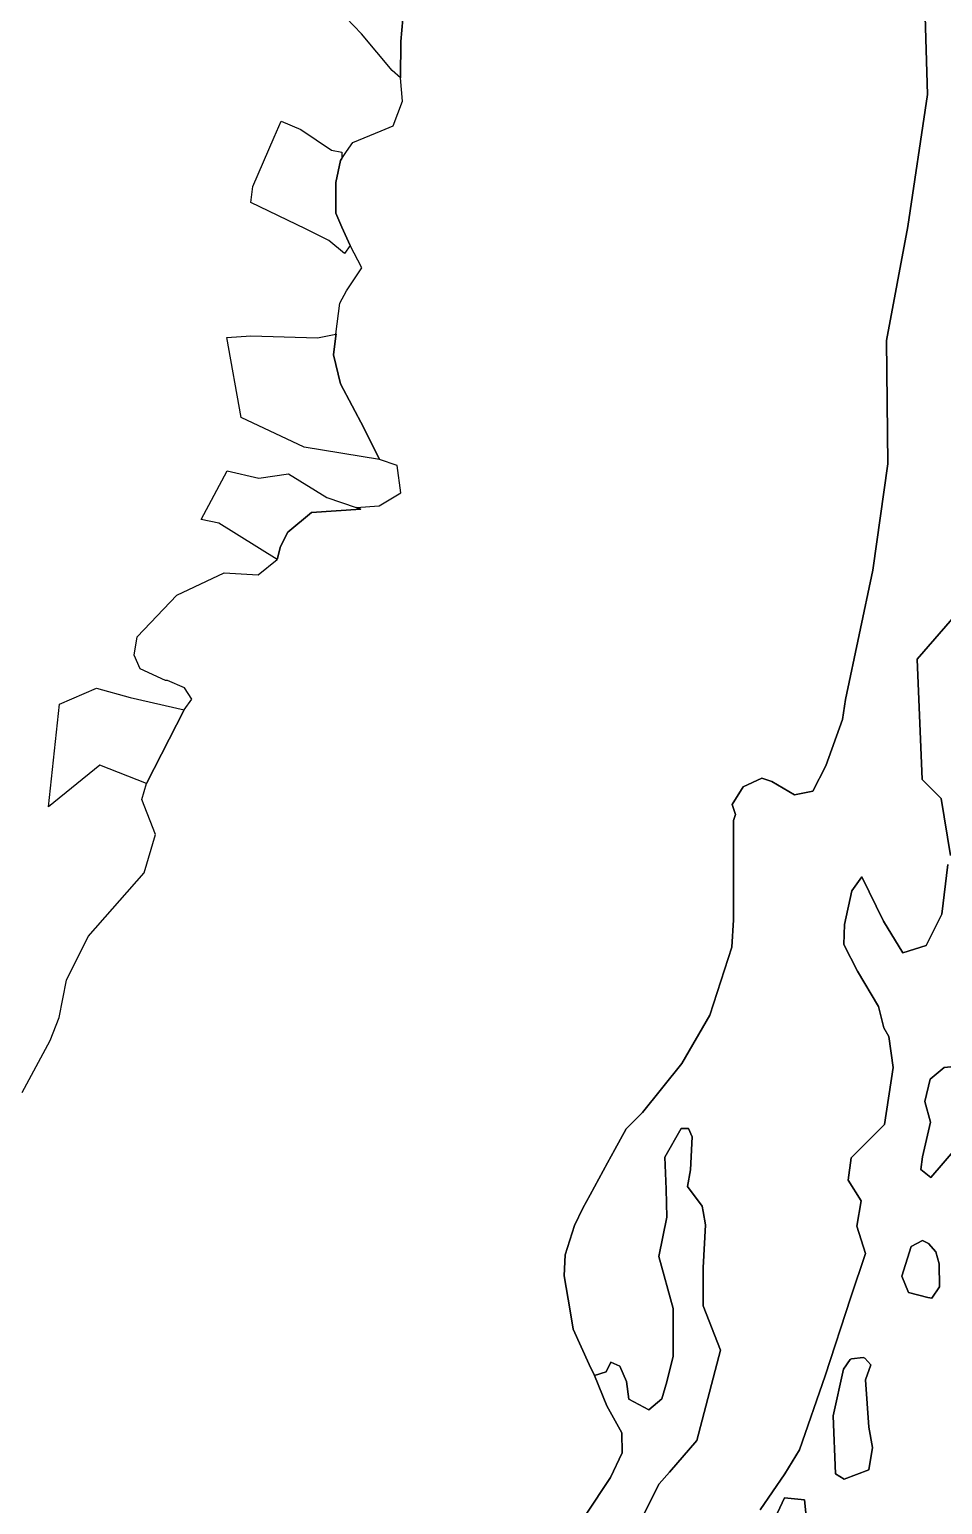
# Model space of a CAD drawing. Header units: inches. Extents: x 288635 to 1232953, y 676945 to 1655780.
# Drawn here: x 491495 to 501024, y 1452679 to 1468085 of the extents above; entities that cross this region are included whole.
import ezdxf

# ---------------------------------------------------------------- set-up
doc = ezdxf.new("R2010")
doc.units = ezdxf.units.IN
doc.header["$MEASUREMENT"] = 0

msp = doc.modelspace()

# ---------------------------------------------------------------- linework, layer by layer
at = {"color": 1}
for points in [[(495370.7606, 1467958.9366), (495367.4732, 1467581.1847), (495281.2314, 1467658.3714), (494959.2798, 1468040.2168), (494720.5193, 1468289.1373), (494502.0788, 1468497.4177), (494090.8359, 1468723.779), (494416.2733, 1469277.0225), (494786.1298, 1469184.5846), (494954.1997, 1469142.579), (495187.8802, 1468969.8587), (495467.179, 1468696.4606), (495518.0809, 1468659.978), (495401.2406, 1468314.5373), (495370.7606, 1467958.9366)], [(494841.4104, 1465829.2469), (494782.3261, 1465744.8989), (494617.6707, 1465882.2444), (494375.9253, 1466003.1327), (493803.6152, 1466276.7489), (493825.7104, 1466446.1455), (494048.5863, 1466960.0866), (494121.9247, 1467129.2016), (494325.1252, 1467040.3015), (494647.7067, 1466826.1853), (494753.3253, 1466802.5799), (494753.3944, 1466737.5792), (494739.9927, 1466718.5675), (494693.4259, 1466485.7337), (494693.4259, 1466168.2331), (494754.1552, 1466021.4385), (494841.4104, 1465829.2469)], [(494695.0863, 1464905.1232), (494687.3968, 1464856.5976), (494667.0337, 1464688.5037), (494741.1171, 1464384.2323), (494984.5343, 1463923.8563), (495148.5763, 1463595.7723), (494360.4913, 1463722.2388), (493705.7598, 1464031.8759), (493554.6569, 1464868.5971), (493804.4241, 1464885.5305), (494499.3117, 1464865.5335), (494693.2298, 1464904.7478), (494695.0863, 1464905.1232)], [(493556.7736, 1463475.8277), (493889.0269, 1463398.6341), (494197.0666, 1463444.0776), (494597.7064, 1463196.7931), (494905.6057, 1463092.0981), (494954.4582, 1463075.4868), (494439.7984, 1463039.7465), (494189.8421, 1462834.4253), (494114.0534, 1462685.6039), (494079.6575, 1462550.6661), (493470.4846, 1462928.4949), (493286.8981, 1462967.8266), (493556.7736, 1463475.8277)], [(493110.371, 1460978.1893), (492714.977, 1460210.7084), (492228.5008, 1460402.7763), (491692.0517, 1459966.9114), (491809.3999, 1461039.8096), (492194.9727, 1461207.4499), (492547.0174, 1461106.8657), (493110.371, 1460978.1893)], [(501180.48, 1456417.5084), (500901.0133, 1456095.0468), (500798.3087, 1456178.6984), (500815.0235, 1456310.0212), (500899.909, 1456673.9994), (500840.1747, 1456888.6), (500895.5897, 1457121.343), (501040.7704, 1457244.2661), (501180.48, 1457255.9085), (501266.4697, 1457105.4264), (501309.4646, 1456718.4725), (501180.48, 1456417.5084)], [(501266.4697, 1457105.4264), (501180.48, 1457255.9085), (501040.7704, 1457244.2661), (500895.5897, 1457121.343), (500840.1747, 1456888.6), (500899.909, 1456673.9994), (500815.0235, 1456310.0212), (500798.3087, 1456178.6984), (500901.0133, 1456095.0468), (501180.48, 1456417.5084), (501309.4646, 1456718.4725), (501266.4697, 1457105.4264)], [(500993.2189, 1454952.264), (500911.1979, 1454833.2013), (500871.7366, 1454842.9255), (500668.0716, 1454893.1136), (500600.0491, 1455063.1698), (500697.7294, 1455372.4907), (500813.7256, 1455435.3246), (500879.5158, 1455407.1288), (500955.2799, 1455318.7374), (500989.629, 1455193.7419), (500993.2189, 1454952.264)], [(500879.5158, 1455407.1288), (500813.7256, 1455435.3246), (500697.7294, 1455372.4907), (500600.0491, 1455063.1698), (500668.0716, 1454893.1136), (500871.7366, 1454842.9255), (500911.1979, 1454833.2013), (500993.2189, 1454952.264), (500989.629, 1455193.7419), (500955.2799, 1455318.7374), (500879.5158, 1455407.1288)], [(500256.0901, 1453042.4105), (499997.8025, 1452945.5527), (499908.5183, 1453000.5499), (499883.4906, 1453604.0928), (499989.6352, 1454091.9948), (500059.1743, 1454193.5857), (500073.6318, 1454201.0821), (500194.9747, 1454215.2743), (500214.7496, 1454206.2857), (500277.5875, 1454138.7799), (500218.7045, 1453981.7584), (500254.0311, 1453486.4084), (500294.8845, 1453275.1767), (500256.0901, 1453042.4105)], [(499908.5183, 1453000.5499), (499997.8025, 1452945.5527), (500256.0901, 1453042.4105), (500294.8845, 1453275.1767), (500254.0311, 1453486.4084), (500218.7045, 1453981.7584), (500277.5875, 1454138.7799), (500214.7496, 1454206.2857), (500194.9747, 1454215.2743), (500073.6318, 1454201.0821), (500059.1743, 1454193.5857), (499989.6352, 1454091.9948), (499883.4906, 1453604.0928), (499908.5183, 1453000.5499)], [(499189.227, 1450999.2798), (499055.8767, 1450910.3796), (498954.2765, 1451056.4299), (498979.6766, 1451386.6306), (499058.3863, 1451885.11), (499085.9496, 1452127.6669), (499376.6244, 1452750.5414), (499584.2492, 1452729.7789), (499605.0117, 1452522.1541), (499480.4368, 1452044.617), (499314.3369, 1451421.7425), (499189.227, 1450999.2798)], [(498954.2765, 1451056.4299), (499055.8767, 1450910.3796), (499189.227, 1450999.2798), (499314.3369, 1451421.7425), (499480.4368, 1452044.617), (499605.0117, 1452522.1541), (499584.2492, 1452729.7789), (499376.6244, 1452750.5414), (499085.9496, 1452127.6669), (499058.3863, 1451885.11), (498979.6766, 1451386.6306), (498954.2765, 1451056.4299)]]:
    msp.add_lwpolyline(points, close=True, dxfattribs=at)
for points in [[(500820.0243, 1469042.279), (500867.6494, 1467407.1507), (500661.274, 1466026.0229), (500439.0235, 1464835.3955), (500454.8985, 1463549.518), (500296.1482, 1462438.2658), (500010.3977, 1461088.8881), (499980.1618, 1460877.2367), (499807.354, 1460393.1666), (499669.7704, 1460128.5827), (499479.27, 1460091.541), (499241.8675, 1460232.052), (499139.33, 1460267.1306), (498944.8106, 1460176.2078), (498828.3937, 1459990.9991), (498863.5014, 1459885.8102), (498842.5205, 1459822.8676), (498842.5205, 1458785.6989), (498826.7471, 1458501.7774), (498595.5599, 1457789.6614), (498304.5176, 1457286.952), (497891.3035, 1456774.1821), (497721.2096, 1456603.4288), (497603.6874, 1456386.9406), (497527.8227, 1456247.1899), (497345.9646, 1455912.1881), (497271.6688, 1455775.3273), (497183.3196, 1455594.006), (497084.6824, 1455285.7648), (497074.2847, 1455069.4541), (497136.9205, 1454701.2572), (497169.5758, 1454509.2974), (497336.8905, 1454142.8581), (497391.8262, 1454027.7548), (497522.2661, 1453709.9102), (497676.7831, 1453426.2763), (497681.0164, 1453218.8426), (497557.424, 1452960.5367), (497297.147, 1452567.0722)], [(497823.1046, 1452412.2761), (498067.4058, 1452894.8119), (498173.8351, 1453018.0458), (498458.4137, 1453347.5579), (498706.4611, 1454290.1379), (498524.5597, 1454753.1597), (498524.5597, 1455150.0355), (498551.8819, 1455600.8509), (498525.7071, 1455740.9677), (498515.7785, 1455794.1167), (498363.4261, 1456002.248), (498392.2678, 1456175.298), (498411.8593, 1456518.1506), (498373.972, 1456607.8782), (498327.5957, 1456607.4576), (498297.6822, 1456607.1863), (498127.6839, 1456307.5899), (498139.0111, 1455974.0337), (498147.4777, 1455681.9331), (498063.2491, 1455269.9093), (498212.0362, 1454726.2562), (498212.0362, 1454228.8385), (498148.5361, 1453958.963), (498095.6193, 1453784.3377), (497958.0357, 1453667.9208), (497751.6603, 1453779.046), (497725.2019, 1453964.2547), (497656.4101, 1454123.005), (497561.1599, 1454165.3384), (497513.5348, 1454064.7965), (497391.8262, 1454027.7548), (497336.8905, 1454142.8581), (497169.5758, 1454509.2974), (497136.9205, 1454701.2572), (497074.2847, 1455069.4541), (497084.6824, 1455285.7648), (497183.3196, 1455594.006), (497271.6688, 1455775.3273), (497345.9646, 1455912.1881), (497527.8227, 1456247.1899), (497603.6874, 1456386.9406), (497721.2096, 1456603.4288), (497891.3035, 1456774.1821), (498304.5176, 1457286.952), (498595.5599, 1457789.6614), (498826.7471, 1458501.7774), (498842.5205, 1458785.6989), (498842.5205, 1459822.8676), (498863.5014, 1459885.8102), (498828.3937, 1459990.9991), (498944.8106, 1460176.2078), (499139.33, 1460267.1306), (499241.8675, 1460232.052), (499479.27, 1460091.541), (499669.7704, 1460128.5827), (499807.354, 1460393.1666), (499980.1618, 1460877.2367), (500010.3977, 1461088.8881), (500296.1482, 1462438.2658), (500454.8985, 1463549.518), (500439.0235, 1464835.3955), (500661.274, 1466026.0229), (500867.6494, 1467407.1507), (500820.0243, 1469042.279)], [(491419.2233, 1456982.1454), (491711.8998, 1457526.4455), (491805.1414, 1457767.0691), (491880.9656, 1458155.9281), (492108.5077, 1458611.0124), (492692.7184, 1459275.6164), (492808.7454, 1459676.4367), (492665.8701, 1460041.5624), (492714.977, 1460210.7084), (493110.371, 1460978.1893), (493189.7461, 1461089.3145), (493111.9087, 1461208.604), (492935.8912, 1461285.4168), (492913.0579, 1461284.2794), (492649.7303, 1461408.322), (492586.4949, 1461549.6904), (492618.245, 1461740.1908), (493031.5076, 1462176.4471), (493527.1189, 1462411.3158), (493881.2196, 1462389.2699), (494079.6575, 1462550.6661), (494114.0534, 1462685.6039), (494189.8421, 1462834.4253), (494439.7984, 1463039.7465), (494954.4582, 1463075.4868), (494905.6057, 1463092.0981), (495145.9304, 1463111.5839), (495370.8267, 1463246.5217), (495333.785, 1463532.2722), (495148.5763, 1463595.7723), (494984.5343, 1463923.8563), (494741.1171, 1464384.2323), (494667.0337, 1464688.5037), (494687.3968, 1464856.5976), (494695.0863, 1464905.1232), (494693.2298, 1464904.7478), (494732.1666, 1465226.1634), (494804.4508, 1465357.1299), (494963.9627, 1465596.3977), (494841.4104, 1465829.2469), (494754.1552, 1466021.4385), (494693.4259, 1466168.2331), (494693.4259, 1466485.7337), (494739.9927, 1466718.5675), (494753.3944, 1466737.5792), (494804.2437, 1466809.7146), (494871.1894, 1466904.6842), (495166.0816, 1467026.9063), (495290.3271, 1467078.4015), (495386.3008, 1467335.277), (495367.4732, 1467581.1847), (495370.7606, 1467958.9366), (495401.2406, 1468314.5373)], [(501174.2824, 1461987.3355), (500760.8701, 1461507.7772), (500810.4796, 1460251.0039), (501008.9175, 1460052.566), (501108.1364, 1459457.2523)], [(501108.1364, 1459457.2523), (501008.9175, 1460052.566), (500810.4796, 1460251.0039), (500760.8701, 1461507.7772), (501174.2824, 1461987.3355)], [(501080.2094, 1459365.492), (501018.0262, 1458846.875), (500852.9259, 1458516.6743), (500611.6254, 1458440.4742), (500408.425, 1458770.6748), (500181.6658, 1459236.4419), (500076.0295, 1459088.371), (500000.4031, 1458737.2794), (499995.6742, 1458529.3743), (500135.3745, 1458249.9738), (500357.6249, 1457881.673), (500412.5668, 1457656.9381), (500464.9657, 1457568.5149), (500509.4943, 1457244.5289), (500420.2184, 1456649.356), (500071.6283, 1456300.7659), (500038.751, 1456068.4598), (500173.4746, 1455849.669), (500130.1544, 1455587.9462), (500221.7805, 1455299.9783), (500067.3355, 1454844.6549), (499799.111, 1454023.2173), (499530.8864, 1453252.0717), (499380.0101, 1453000.6112), (499121.2545, 1452622.4923)], [(499121.2545, 1452622.4923), (499380.0101, 1453000.6112), (499530.8864, 1453252.0717), (499799.111, 1454023.2173), (500067.3355, 1454844.6549), (500221.7805, 1455299.9783), (500130.1544, 1455587.9462), (500173.4746, 1455849.669), (500038.751, 1456068.4598), (500071.6283, 1456300.7659), (500420.2184, 1456649.356), (500509.4943, 1457244.5289), (500464.9657, 1457568.5149), (500412.5668, 1457656.9381), (500357.6249, 1457881.673), (500135.3745, 1458249.9738), (499995.6742, 1458529.3743), (500000.4031, 1458737.2794), (500076.0295, 1459088.371), (500181.6658, 1459236.4419), (500408.425, 1458770.6748), (500611.6254, 1458440.4742), (500852.9259, 1458516.6743), (501018.0262, 1458846.875), (501080.2094, 1459365.492)], [(497297.147, 1452567.0722), (497557.424, 1452960.5367), (497681.0164, 1453218.8426), (497676.7831, 1453426.2763), (497522.2661, 1453709.9102), (497391.8262, 1454027.7548), (497513.5348, 1454064.7965), (497561.1599, 1454165.3384), (497656.4101, 1454123.005), (497725.2019, 1453964.2547), (497751.6603, 1453779.046), (497958.0357, 1453667.9208), (498095.6193, 1453784.3377), (498148.5361, 1453958.963), (498212.0362, 1454228.8385), (498212.0362, 1454726.2562), (498063.2491, 1455269.9093), (498147.4777, 1455681.9331), (498139.0111, 1455974.0337), (498127.6839, 1456307.5899), (498297.6822, 1456607.1863), (498327.5957, 1456607.4576), (498373.972, 1456607.8782), (498411.8593, 1456518.1506), (498392.2678, 1456175.298), (498363.4261, 1456002.248), (498515.7785, 1455794.1167), (498525.7071, 1455740.9677), (498551.8819, 1455600.8509), (498524.5597, 1455150.0355), (498524.5597, 1454753.1597), (498706.4611, 1454290.1379), (498458.4137, 1453347.5579), (498173.8351, 1453018.0458), (498067.4058, 1452894.8119), (497823.1046, 1452412.2761)]]:
    msp.add_lwpolyline(points, dxfattribs=at)

doc.saveas('drawing.dxf')
